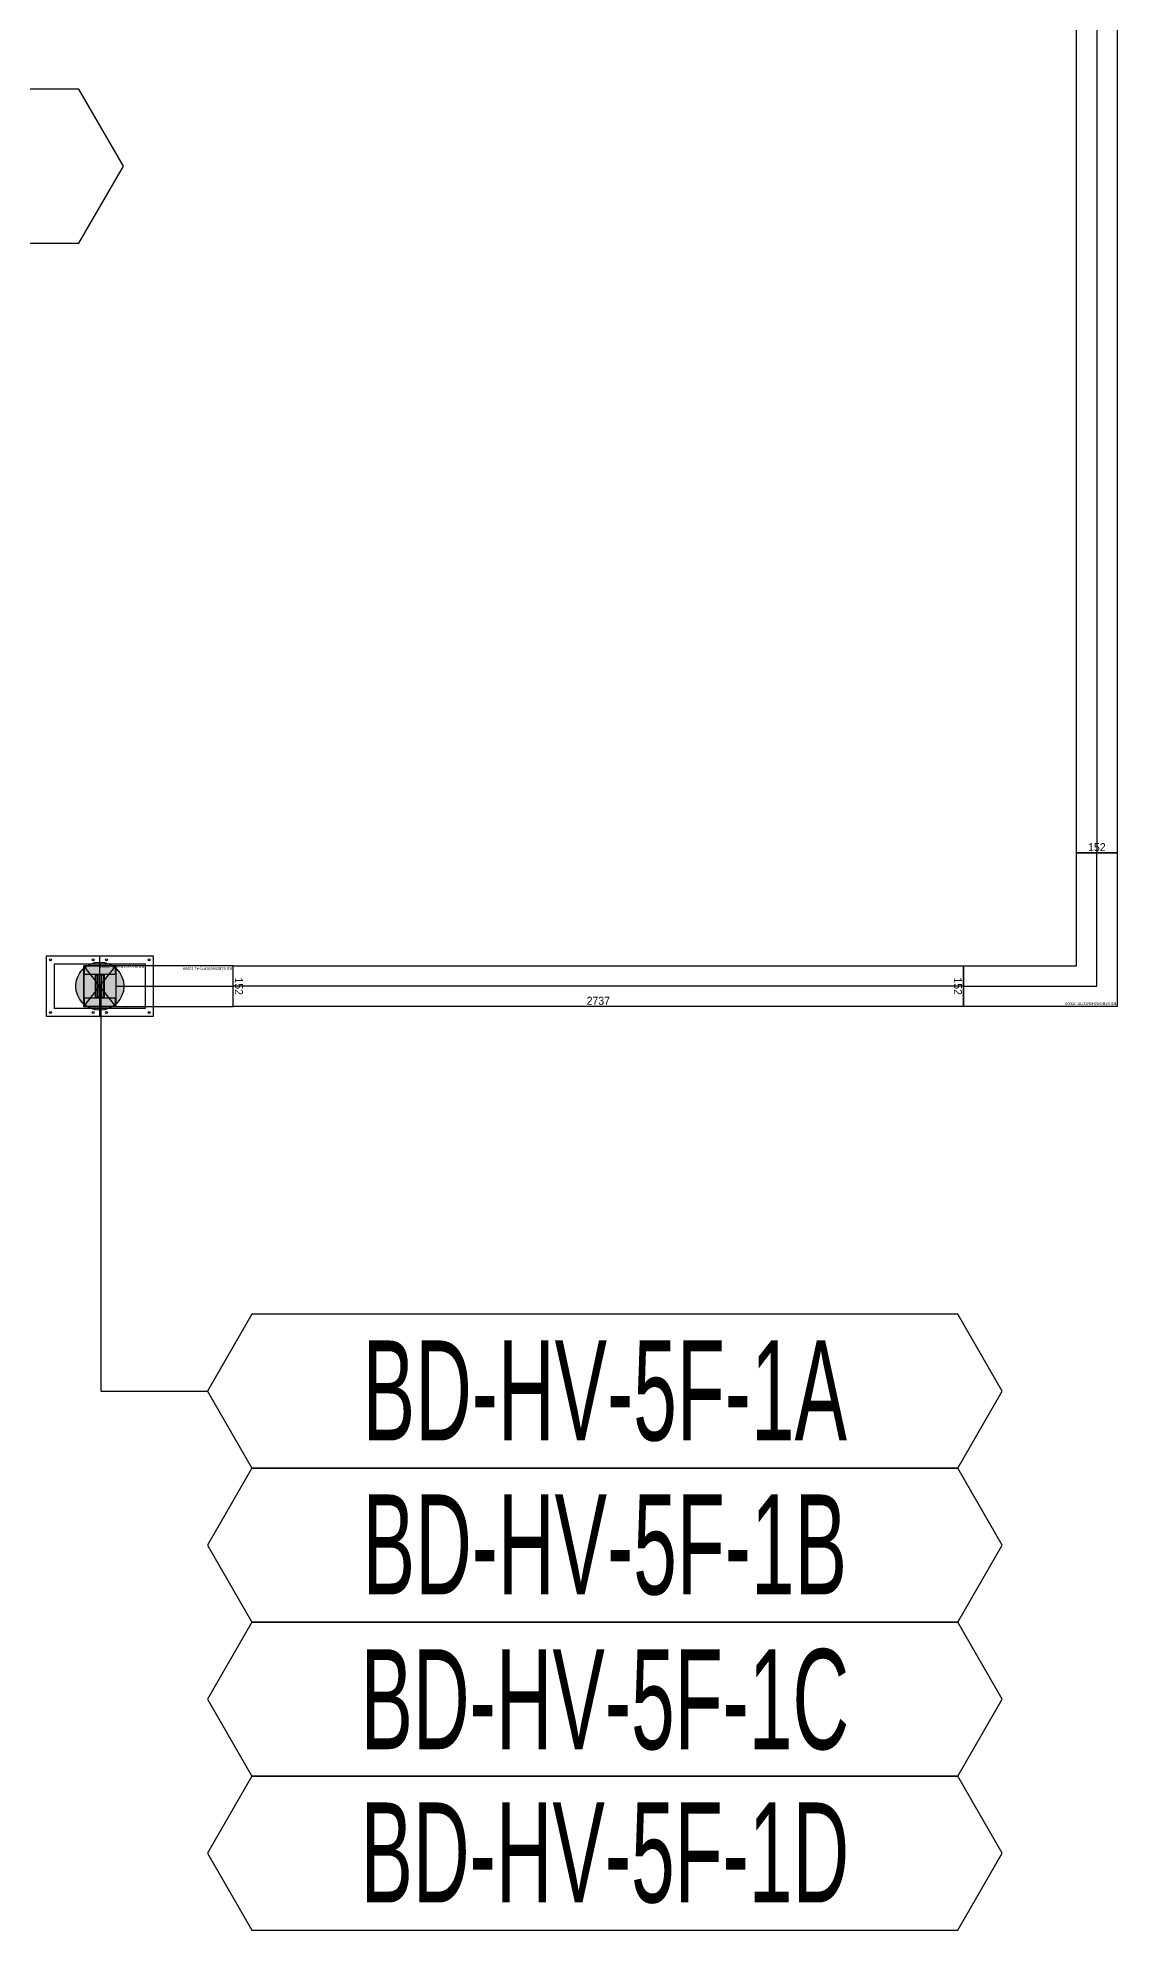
# Model space of a CAD drawing. Header units: millimetres. Extents: x 28486 to 374549, y -351975 to 868946.
# Drawn here: x 322268 to 326314, y -319165 to -312069 of the extents above; entities that cross this region are included whole.
import ezdxf
from ezdxf.enums import TextEntityAlignment as Align

# ---------------------------------------------------------------- set-up
doc = ezdxf.new("R2010")
doc.units = ezdxf.units.MM
doc.header["$LTSCALE"] = 150
doc.layers.get('Defpoints').update_dxf_attribs({"color": 150})
for name, color, linetype in [('-----27 Bus Duct_HV_IT BACK UP B', 3, 'Continuous'), ('-----29 주기', 1, 'Continuous'), ('-----30 Text', 2, 'Continuous'), ('-----99 Cable Schedule', 2, 'Continuous')]:
    doc.layers.add(name, color=color, linetype=linetype)
doc.styles.add('ELEC', font='')
doc.styles.get("Standard").update_dxf_attribs({"font": ''})
doc.styles.get('ELEC').set_extended_font_data('Dotum')
doc.styles.get('Standard').set_extended_font_data('Dotum')
doc.dimstyles.new('전기통신참고용-치수', dxfattribs={"dimscale": 15, "dimtxt": 2, "dimasz": 0, "dimexe": 0, "dimexo": 0, "dimgap": 0.4, "dimtad": 4, "dimdec": 0, "dimzin": 0, "dimdsep": 46, "dimtxsty": 'Standard', "dimblk": 'NONE', "dimcen": 0, "dimse1": 1, "dimse2": 1, "dimsd1": 1, "dimsd2": 1, "dimclrd": 8, "dimclre": 8, "dimclrt": 8, "dimadec": 0, "dimazin": 0, "dimtfac": 1, "dimtdec": 0, "dimtix": 1, "dimtmove": 2, "dimatfit": 0, "dimldrblk": 'NONE', "dimfxl": 2, "dimtolj": 1, "dimtzin": 0, "dimarcsym": 0})

# ---------------------------------------------------------------- blocks, each defined once
blk = doc.blocks.new('*U66')
at = {"color": 1}
for p, q in [((60, 76), (-60, -76)), ((-60, 76), (60, -76))]:
    blk.add_line(p, q, dxfattribs=at)
at = {"color": 0}
blk.add_line((-3.637978807091713e-12, 113.5), (-3.637978807091713e-12, -113.5), dxfattribs=at)
for points in [[(199.9999999999964, -113.5), (-200.0000000000036, -113.5), (-200.0000000000036, 113.5), (199.9999999999964, 113.5)], [(169.9999999999964, -83.5), (-170.0000000000036, -83.5), (-170.0000000000036, 83.5), (169.9999999999964, 83.5)]]:
    blk.add_lwpolyline(points, close=True, dxfattribs=at)
at = {"color": 1}
blk.add_lwpolyline([(60, -76), (-60, -76), (-60, 76), (60, 76)], close=True, dxfattribs=at)
for points in [[(-59.99999999999272, -46, -0.414213562373095), (-57.99999999999272, -44), (-17.19999999998981, -44, 0.4142135623730951), (-16.19999999998981, -43), (-16.19999999999709, 43, 0.4142135623730951), (-17.19999999999709, 44), (-58, 44, -0.414213562373095), (-60, 46), (-60, 76, -0.4142135623730951), (-59, 75), (-59, 46, 0.4142135623730951), (-58, 45), (58, 45, 0.4142135623730951), (59, 46), (59, 75, -0.4142135623730951), (60, 76), (60, 46, -0.414213562373095), (58, 44), (17.19999999999709, 44, 0.4142135623730951), (16.19999999999709, 43), (16.20000000000437, -43, 0.4142135623730951), (17.20000000000437, -44), (58.00000000000728, -44, -0.414213562373095), (60.00000000000728, -46), (60.00000000000728, -76, -0.4142135623730951), (59.00000000000728, -75), (59.00000000000728, -46, 0.414213562373095), (58.00000000000728, -45), (-57.99999999999272, -45, 0.4142135623730951), (-58.99999999999272, -46), (-58.99999999999272, -75, -0.4142135623730951), (-59.99999999999272, -76), (-59.99999999999272, -76), (-59.99999999999272, -76), (-59.99999999999272, -76)], [(-15.19999999998981, -43), (-15.19999999999709, 43, -0.414213562373095), (-14.19999999999709, 44), (14.19999999999709, 44, -0.414213562373095), (15.19999999999709, 43), (15.20000000000437, -43, -0.414213562373095), (14.20000000000437, -44), (-14.19999999998981, -44, -0.414213562373095)], [(-14.19999999998981, -42), (-14.19999999999709, 42, -0.414213562373095), (-13.19999999999709, 43), (-8.85000000000582, 43, -0.414213562373095), (-7.850000000005821, 42), (-7.849999999998545, -42, -0.414213562373095), (-8.849999999998545, -43), (-13.19999999998981, -43, -0.414213562373095)], [(-6.849999999991269, -42), (-6.849999999998545, 42, -0.414213562373095), (-5.849999999998545, 43), (-1.500000000007276, 43, -0.414213562373095), (-0.500000000007276, 42), (-0.5, -42, -0.414213562373095), (-1.5, -43), (-5.849999999991269, -43, -0.414213562373095)], [(0.5000000000145519, -42), (0.500000000007276, 42, -0.414213562373095), (1.500000000007276, 43), (5.849999999998545, 43, -0.414213562373095), (6.849999999998545, 42), (6.850000000005821, -42, -0.414213562373095), (5.850000000005821, -43), (1.500000000014552, -43, -0.414213562373095)], [(7.850000000013097, -42), (7.850000000005821, 42, -0.414213562373095), (8.85000000000582, 43), (13.19999999999709, 43, -0.414213562373095), (14.19999999999709, 42), (14.20000000000437, -42, -0.414213562373095), (13.20000000000437, -43), (8.850000000013097, -43, -0.414213562373095)]]:
    blk.add_lwpolyline(points, format="xyb", close=True, dxfattribs=at)
at = {"color": 0}
for centre in [(-185.0000000000036, 98.5), (-25.00000000000364, 98.5), (24.99999999999636, 98.5), (184.9999999999964, 98.5), (-185.0000000000036, -98.5), (-25.00000000000364, -98.5), (24.99999999999636, -98.5), (184.9999999999964, -98.5)]:
    blk.add_circle(centre, 4, dxfattribs=at)
at = {"color": 0, "style": 'ELEC'}
blk.add_text('BD Flanged End-AL 1000A', height=10, dxfattribs=at).set_placement((-165.0000000000036, -73.5), align=Align.MIDDLE_LEFT)
blk = doc.blocks.new('*U67')
at = {"color": 1}
for p, q in [((340, 76), (220, -76)), ((220, 76), (340, -76))]:
    blk.add_line(p, q, dxfattribs=at)
at = {"color": 0}
blk.add_lwpolyline([(-220.0000000000036, -76), (219.9999999999964, -76), (219.9999999999964, 76), (-220.0000000000036, 76)], close=True, dxfattribs=at)
blk.add_lwpolyline([(219.9999999999964, -76), (339.9999999999964, -76), (339.9999999999964, 76), (219.9999999999964, 76)], dxfattribs=at)
at = {"color": 1}
for points in [[(220.0000000000146, -46, -0.414213562373095), (222.0000000000146, -44), (262.8000000000175, -44, 0.4142135623730951), (263.8000000000175, -43), (263.8000000000029, 43, 0.4142135623730951), (262.8000000000029, 44), (222, 44, -0.414213562373095), (220, 46), (220, 76, -0.4142135623730951), (221, 75), (221, 46, 0.4142135623730951), (222, 45), (338, 45, 0.4142135623730951), (339, 46), (339, 75, -0.4142135623730951), (340, 76), (340, 46, -0.414213562373095), (338, 44), (297.1999999999971, 44, 0.4142135623730951), (296.1999999999971, 43), (296.2000000000116, -43, 0.4142135623730951), (297.2000000000116, -44), (338.0000000000146, -44, -0.414213562373095), (340.0000000000146, -46), (340.0000000000146, -76, -0.4142135623730951), (339.0000000000146, -75), (339.0000000000146, -46, 0.414213562373095), (338.0000000000146, -45), (222.0000000000146, -45, 0.4142135623730951), (221.0000000000146, -46), (221.0000000000146, -75, -0.4142135623730951), (220.0000000000146, -76), (220.0000000000146, -76), (220.0000000000146, -76), (220.0000000000146, -76)], [(264.8000000000175, -43), (264.8000000000029, 43, -0.414213562373095), (265.8000000000029, 44), (294.1999999999971, 44, -0.414213562373095), (295.1999999999971, 43), (295.2000000000116, -43, -0.414213562373095), (294.2000000000116, -44), (265.8000000000175, -44, -0.414213562373095)], [(265.8000000000175, -42), (265.8000000000029, 42, -0.414213562373095), (266.8000000000029, 43), (271.1499999999942, 43, -0.414213562373095), (272.1499999999942, 42), (272.1500000000087, -42, -0.414213562373095), (271.1500000000087, -43), (266.8000000000175, -43, -0.414213562373095)], [(273.1500000000087, -42), (273.1500000000087, 42, -0.414213562373095), (274.1500000000087, 43), (278.5, 43, -0.414213562373095), (279.5, 42), (279.5, -42, -0.414213562373095), (278.5, -43), (274.1500000000087, -43, -0.414213562373095)], [(280.5000000000146, -42), (280.5000000000146, 42, -0.414213562373095), (281.5000000000146, 43), (285.8500000000058, 43, -0.414213562373095), (286.8500000000058, 42), (286.8500000000058, -42, -0.414213562373095), (285.8500000000058, -43), (281.5000000000146, -43, -0.414213562373095)], [(287.8500000000204, -42), (287.8500000000058, 42, -0.414213562373095), (288.8500000000058, 43), (293.1999999999971, 43, -0.414213562373095), (294.1999999999971, 42), (294.2000000000116, -42, -0.414213562373095), (293.2000000000116, -43), (288.8500000000204, -43, -0.414213562373095)]]:
    blk.add_lwpolyline(points, format="xyb", close=True, dxfattribs=at)
blk.add_lwpolyline([(220, 0), (-220, 0)], dxfattribs=at)
at = {"color": 0, "style": 'ELEC'}
blk.add_text('BD ELBOW(VERT)-AL 1000A', height=10, dxfattribs=at).set_placement((-215.0000000000036, -66), align=Align.MIDDLE_LEFT)
blk = doc.blocks.new('*D604')
at = {"layer": 'Defpoints', "color": 0, "transparency": 16777216}
for p in [(-1.13686837721616e-13, 28.33334678865458), (151.9999999999998, 28.33334678865458), (151.9999999999998, 28.33334678865458)]:
    blk.add_point(p, dxfattribs=at)
at = {"color": 0, "transparency": 16777216, "insert": (75.99999999999984, 7.312994007107768), "char_height": 30, "attachment_point": 5}
blk.add_mtext('\\A1;{\\C0;152}', dxfattribs=at)
blk = doc.blocks.new('_None')
blk = doc.blocks.new('*D605')
at = {"layer": 'Defpoints', "color": 0, "transparency": 16777216}
for p in [(151.9999999999999, 28.33334678865459), (152.0000000000897, 28.3333467886546), (151.9999999999995, -2708.999904868951)]:
    blk.add_point(p, dxfattribs=at)
at = {"color": 0, "transparency": 16777216, "insert": (130.9796472185428, -1340.333279040148), "char_height": 30, "attachment_point": 5, "rotation": 90}
blk.add_mtext('\\A1;{\\C0;2737}', dxfattribs=at)
blk = doc.blocks.new('*D606')
at = {"layer": 'Defpoints', "color": 0, "transparency": 16777216}
for p in [(-5.258016244624741e-13, -2708.99990486895), (151.9999999999994, -2708.99990486895), (151.9999999999994, -2708.99990486895)]:
    blk.add_point(p, dxfattribs=at)
at = {"color": 0, "transparency": 16777216, "insert": (75.99999999999943, -2687.979552087403), "char_height": 30, "attachment_point": 5}
blk.add_mtext('\\A1;{\\C0;152}', dxfattribs=at)
blk = doc.blocks.new('A$C9a0ab699')
h = blk.add_hatch(color=0)
edge = h.paths.add_edge_path()
edge.add_arc((2.182787284255028e-11, 2.299202606081963e-09), 64.0071934098378, 720.0000000000341, 1080.000000000034, ccw=False)
at = {"color": 0}
blk.add_circle((2.182787284255028e-11, 2.299202606081963e-09), 64.0071934098378, dxfattribs=at)
blk = doc.blocks.new('*U68')
at = {"color": 0}
blk.add_lwpolyline([(-76.00000000000364, -76), (499.9999999999964, -76), (499.9999999999964, 76), (75.99999999999636, 76), (75.99999999999636, 500), (-76.00000000000364, 500)], close=True, dxfattribs=at)
at = {"color": 1}
blk.add_lwpolyline([(500, 0), (0, 0), (0, 500)], dxfattribs=at)
at = {"color": 0, "style": 'ELEC'}
blk.add_text('BD ELBOW(HORIZ)-AL 1000A', height=10, dxfattribs=at).set_placement((-71.00000000000364, -66), align=Align.MIDDLE_LEFT)
blk = doc.blocks.new('*D601')
at = {"layer": 'Defpoints', "color": 0, "transparency": 16777216}
for p in [(152.000000000007, 38736.7612691197), (152.0000000001102, 38736.7612691197), (152.0000000000053, 28550.76062666821)]:
    blk.add_point(p, dxfattribs=at)
at = {"color": 0, "transparency": 16777216, "insert": (130.979647218574, 33643.76094789395), "char_height": 30, "attachment_point": 5, "rotation": 90}
blk.add_mtext('\\A1;{\\C0;10186}', dxfattribs=at)
blk = doc.blocks.new('*D602')
at = {"layer": 'Defpoints', "color": 0, "transparency": 16777216}
for p in [(5.208278253121534e-12, 28550.7606266682), (152.0000000000052, 28550.7606266682), (152.0000000000052, 28550.7606266682)]:
    blk.add_point(p, dxfattribs=at)
at = {"color": 0, "transparency": 16777216, "insert": (76.0000000000052, 28571.78097944974), "char_height": 30, "attachment_point": 5}
blk.add_mtext('\\A1;{\\C0;152}', dxfattribs=at)
blk = doc.blocks.new('*U603')
at = {"color": 1}
blk.add_line((75.99999999999991, 28.33334678865458), (75.99999999999945, -2708.99990486895), dxfattribs=at)
at = {"color": 0}
blk.add_lwpolyline([(151.9999999999994, -2708.99990486895), (-5.258016244624741e-13, -2708.99990486895), (-1.13686837721616e-13, 28.33334678865458), (151.9999999999998, 28.33334678865458)], close=True, dxfattribs=at)
for base, p1, p2, override, picture, middle in [((151.9999999999998, 28.33334678865458), (-1.13686837721616e-13, 28.33334678865458), (151.9999999999998, 28.33334678865458), {"dimtxsty": 'Standard', "dimclrd": 0, "dimclre": 0, "dimclrt": 0}, '*D604', (75.99999999999984, 7.312994007107768)), ((151.9999999999994, -2708.99990486895), (-5.258016244624741e-13, -2708.99990486895), (151.9999999999994, -2708.99990486895), {"dimtad": 1, "dimtxsty": 'Standard', "dimclrd": 0, "dimclre": 0, "dimclrt": 0}, '*D606', (75.99999999999943, -2687.979552087403))]:
    dim = blk.add_linear_dim(base=base, p1=p1, p2=p2, text='{\\C0;<>}', dimstyle='전기통신참고용-치수', override=override, dxfattribs=at)
    dim.commit()
    dim.dimension.update_dxf_attribs({"geometry": picture, "text_midpoint": middle})
dim = blk.add_linear_dim(base=(152.0000000000897, 28.3333467886546), p1=(151.9999999999994, -2708.99990486895), p2=(151.9999999999998, 28.33334678865458), angle=90, text='{\\C0;<>}', dimstyle='전기통신참고용-치수', override={"dimtad": 1, "dimtxsty": 'Standard', "dimclrd": 0, "dimclre": 0, "dimclrt": 0}, dxfattribs=at)
dim.commit()
dim.dimension.update_dxf_attribs({"geometry": '*D605', "text_midpoint": (130.9796472185428, -1340.333279040148)})
blk = doc.blocks.new('*U599')
at = {"color": 1}
blk.add_line((76.00000000000705, 38736.76126911968), (76.0000000000052, 28550.7606266682), dxfattribs=at)
at = {"color": 0}
blk.add_lwpolyline([(152.0000000000052, 28550.7606266682), (5.208278253121534e-12, 28550.7606266682), (7.005951374594588e-12, 38736.76126911968), (152.000000000007, 38736.76126911968)], close=True, dxfattribs=at)
dim = blk.add_linear_dim(base=(152.0000000001102, 38736.7612691197), p1=(152.0000000000052, 28550.7606266682), p2=(152.000000000007, 38736.76126911968), angle=90, text='{\\C0;<>}', dimstyle='전기통신참고용-치수', override={"dimtad": 1, "dimtxsty": 'Standard', "dimclrd": 0, "dimclre": 0, "dimclrt": 0}, dxfattribs=at)
dim.commit()
dim.dimension.update_dxf_attribs({"geometry": '*D601', "text_midpoint": (130.979647218574, 33643.76094789395)})
dim = blk.add_linear_dim(base=(152.0000000000052, 28550.7606266682), p1=(5.208278253121534e-12, 28550.7606266682), p2=(152.0000000000052, 28550.7606266682), text='{\\C0;<>}', dimstyle='전기통신참고용-치수', override={"dimtad": 1, "dimtxsty": 'Standard', "dimclrd": 0, "dimclre": 0, "dimclrt": 0}, dxfattribs=at)
dim.commit()
dim.dimension.update_dxf_attribs({"geometry": '*D602', "text_midpoint": (76.0000000000052, 28571.78097944974)})

msp = doc.modelspace()

# ---------------------------------------------------------------- linework, layer by layer
at = {"layer": '-----29 주기'}
for points, elevation in [([(319776.3528006306, -312261.2512848562), (319609.6429104187, -312550.0012848579), (319776.3528006331, -312838.7512848614), (322422.1636797399, -312838.7512848614), (322588.8735699632, -312550.0012848579), (322422.1636797372, -312261.2512848562)], -1.72954227102404e-09), ([(323070.705825091, -316854.736789151), (322903.9959348791, -317143.4867891527), (323070.7058250937, -317432.2367891562), (325716.5167042003, -317432.2367891562), (325883.2265944238, -317143.4867891527), (325716.5167041979, -316854.736789151)], -1.404777033113904e-09), ([(323070.7058250936, -317432.2367891562), (322903.9959348816, -317720.986789158), (323070.7058250962, -318009.7367891615), (325716.5167042029, -318009.7367891615), (325883.2265944263, -317720.986789158), (325716.5167042004, -317432.2367891562)], -1.404777033113904e-09), ([(323070.705825235, -318009.7367891615), (322903.9959350231, -318298.4867891632), (323070.7058252374, -318587.2367891667), (325716.5167043443, -318587.2367891667), (325883.2265945675, -318298.4867891632), (325716.5167043416, -318009.7367891615)], -1.404777033113904e-09), ([(323070.7058252376, -318587.2367891667), (322903.9959350256, -318875.9867891684), (323070.70582524, -319164.7367891719), (325716.5167043469, -319164.7367891719), (325883.2265945701, -318875.9867891684), (325716.5167043442, -318587.2367891667)], -1.404777033113904e-09)]:
    msp.add_lwpolyline(points, close=True, dxfattribs=dict(at, elevation=elevation))
at = {"layer": '-----99 Cable Schedule', "color": 1}
for p, q in [((322504.1756425186, -315625.0012849183, -1.404777033113904e-09), (322504.1756425186, -317143.4867891527, -1.404777033113904e-09)), ((322504.1756425186, -317143.4867891527, -1.404777033113904e-09), (322903.9959348791, -317143.4867891527, -1.404777033113904e-09))]:
    msp.add_line(p, q, dxfattribs=at)

# ---------------------------------------------------------------- block references
at = {"layer": '-----27 Bus Duct_HV_IT BACK UP B'}
msp.add_blockref('*U599', (326161.8338941762, -343675.7619115865), dxfattribs=at)
at = {"layer": '-----27 Bus Duct_HV_IT BACK UP B', "xscale": -1}
msp.add_blockref('*U68', (326237.8338941762, -315625.0012849183), dxfattribs=at)
at = {"layer": '-----27 Bus Duct_HV_IT BACK UP B'}
for name, p, rotation in [('*U66', (322500.5006425186, -315625.0012849183, -1.404777033113904e-09), 180), ('*U67', (322780.5006425186, -315625.0012849183, -1.404777033113904e-09), 180), ('*U603', (325709.5005473876, -315549.0012849183, -1.404777033113904e-09), 270)]:
    msp.add_blockref(name, p, dxfattribs=dict(at, rotation=rotation))
at = {"layer": '-----99 Cable Schedule', "color": 1, "xscale": 1.40625, "yscale": 1.40625, "zscale": 1.40625, "rotation": 270}
msp.add_blockref('A$C9a0ab699', (322500.5006425955, -315625.0012849183, -1.404777033113904e-09), dxfattribs=at)

# ---------------------------------------------------------------- texts
at = {"layer": '-----30 Text', "linetype": 'Continuous', "style": 'ELEC', "width": 0.6}
for s, p in [('BD-HV-5F-1A', (324393.6112646458, -317143.4867891535, -1.302389442016869e-09)), ('BD-HV-5F-1B', (324393.6112646484, -317720.9867891588, -1.302389442016869e-09)), ('BD-HV-5F-1C', (324393.6112647895, -318298.486789164, -1.302389442016869e-09)), ('BD-HV-5F-1D', (324393.611264792, -318875.9867891693, -1.302389442016869e-09))]:
    msp.add_text(s, height=375, dxfattribs=at).set_placement(p, align=Align.MIDDLE)

doc.saveas('drawing.dxf')
